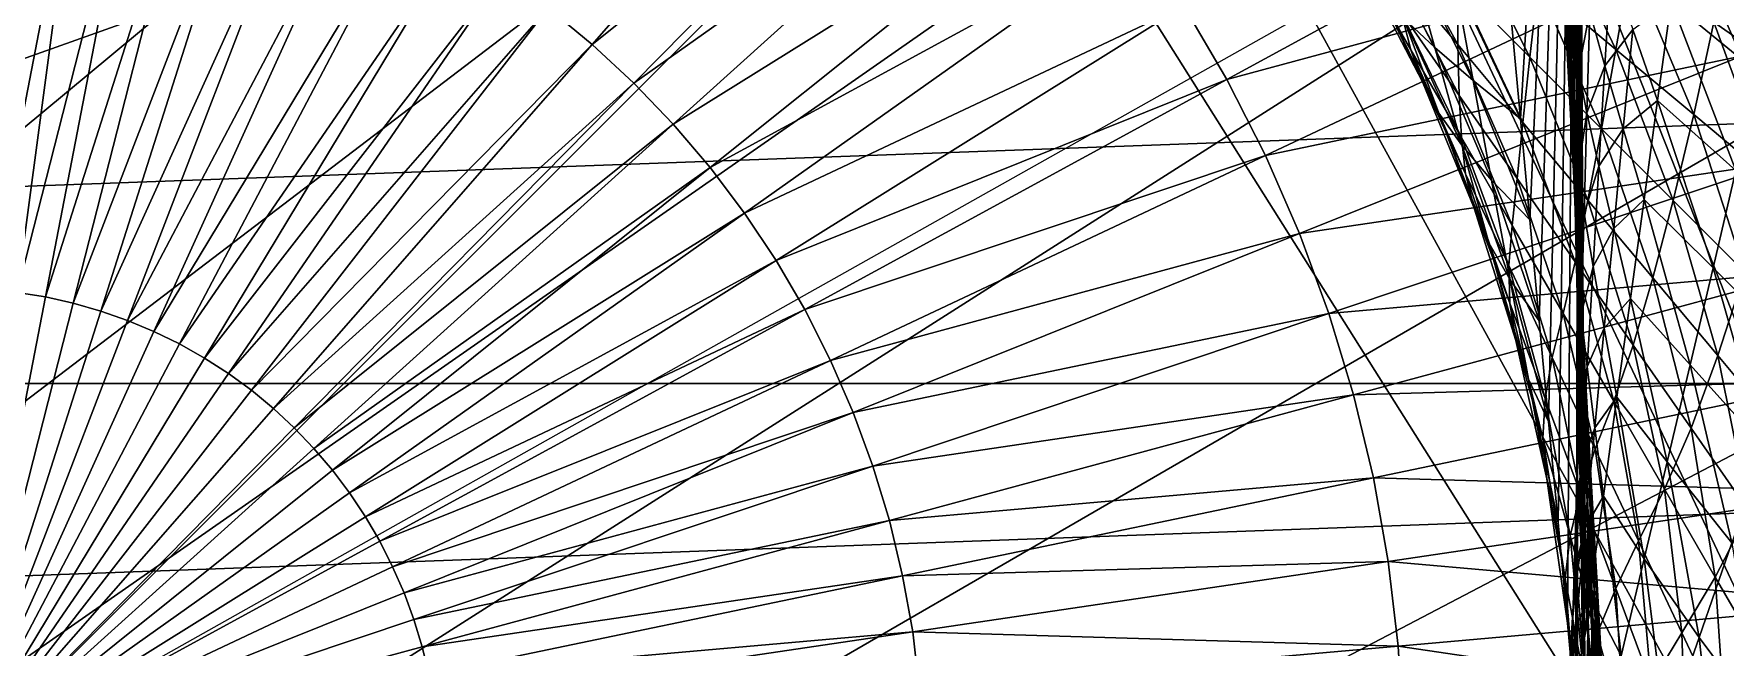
# Model space of a CAD drawing. Header units: metres. Extents: x -4.09 to 4.09, y -3.78 to 3.78.
# Drawn here: x -0.042 to 0.894, y 0.89 to 1.229 of the extents above; entities that cross this region are included whole.
import ezdxf

# ---------------------------------------------------------------- set-up
doc = ezdxf.new("R2010")
doc.units = ezdxf.units.M

msp = doc.modelspace()

# ---------------------------------------------------------------- linework, layer by layer
at = {"layer": 'statue_1', "color": 253}
for points in [[(-3.232, 0.082765, 16.714041), (3.348243, -0.166798, 15.068974), (3.367858, 2.430878, 15.064072)], [(-3.232, 2.430878, 16.714041), (-3.232, 0.082765, 16.714041), (3.367858, 2.430878, 15.064072)], [(-2.176662, 2.430878, 9.351602), (2.236946, 2.430878, 9.351602), (2.216392, -1.034236, 9.351602)], [(-2.157675, -1.034236, 9.351602), (-2.176662, 2.430878, 9.351602), (2.216392, -1.034236, 9.351602)], [(-1.437844, 0.146119, 15.295901), (-0.086352, 2.290978, 15.674101), (1.265203, 0.146119, 15.295901)], [(-0.086352, 2.290978, 15.674101), (0.091428, 2.283835, 15.672838), (1.265203, 0.146119, 15.295901)], [(0.091428, 2.283835, 15.672838), (0.267955, 2.262435, 15.669063), (1.265203, 0.146119, 15.295901)], [(0.267955, 2.262435, 15.669063), (0.442163, 2.226872, 15.662797), (1.265203, 0.146119, 15.295901)], [(0.442163, 2.226872, 15.662797), (0.612799, 2.177461, 15.654083), (1.265203, 0.146119, 15.295901)], [(0.612799, 2.177461, 15.654083), (0.778798, 2.114514, 15.642981), (1.265203, 0.146119, 15.295901)], [(0.778798, 2.114514, 15.642981), (0.939032, 2.038408, 15.629562), (1.265203, 0.146119, 15.295901)], [(0.810695, 1.295517, 20.20647), (0.969989, 1.211201, 20.223824), (0.939032, 2.038408, 15.629562)], [(1.967048, -0.334928, 9.392891), (1.967048, 1.975148, 9.392891), (-2.139753, 1.975148, 9.392891)], [(-2.139753, -0.334928, 9.392891), (1.967048, -0.334928, 9.392891), (-2.139753, 1.975148, 9.392891)], [(-2.139753, -0.334928, 9.007879), (-2.139753, 1.975148, 9.007879), (1.967048, 1.975148, 9.007879)], [(-2.139753, -0.334928, 9.007879), (1.967048, -0.334928, 9.007879), (1.967048, 1.975148, 9.007879)], [(1.967048, 1.975148, 9.007879), (1.967048, -0.334928, 9.007879), (-2.139753, 1.975148, 9.007879)], [(1.967048, -0.334928, 9.007879), (-2.139753, -0.334928, 9.007879), (-2.139753, 1.975148, 9.007879)], [(0.812011, 1.718473, 7.467829), (1.967048, 1.975148, 9.007879), (1.967048, -0.334928, 9.007879)], [(-0.984715, -0.078253, 7.467829), (-0.984715, 1.718473, 7.467829), (0.812011, -0.078253, 7.467829)], [(0.812011, 1.718473, 7.467829), (-0.984715, 1.718473, 7.467829), (0.812011, -0.078253, 7.467829)], [(-0.984715, 1.718473, 1.307628), (-0.984715, -0.078253, 1.307628), (0.812011, 1.718473, 1.307628)], [(-0.984715, -0.078253, 1.307628), (0.812011, -0.078253, 1.307628), (0.812011, 1.718473, 1.307628)], [(0.812011, 1.718473, 7.467829), (0.812011, -0.078253, 7.467829), (-0.984715, -0.078253, 7.467829)], [(-0.984715, 1.718473, 7.467829), (0.812011, 1.718473, 7.467829), (-0.984715, -0.078253, 7.467829)], [(0.780428, 1.182344, 1.564302), (0.775226, 1.238147, 1.564302), (0.812011, 1.718473, 1.307628)], [(0.785629, 1.126541, 1.564302), (0.780428, 1.182344, 1.564302), (0.812011, 1.718473, 1.307628)], [(0.79083, 1.070738, 1.564302), (0.785629, 1.126541, 1.564302), (0.812011, 1.718473, 1.307628)], [(0.796031, 1.014935, 1.564302), (0.79083, 1.070738, 1.564302), (0.812011, 1.718473, 1.307628)], [(0.801232, 0.959132, 1.564302), (0.796031, 1.014935, 1.564302), (0.812011, 1.718473, 1.307628)], [(0.806433, 0.903329, 1.564302), (0.801232, 0.959132, 1.564302), (0.812011, 1.718473, 1.307628)], [(0.812011, 1.718473, 1.307628), (0.811635, 0.847557, 1.564302), (0.806433, 0.903329, 1.564302)], [(0.812011, 1.718473, 7.467829), (0.809316, 1.230909, 7.334194), (0.810319, 1.174511, 7.334194)], [(0.812011, 1.718473, 7.467829), (0.810319, 1.174511, 7.334194), (0.811321, 1.118081, 7.334194)], [(0.812011, 1.718473, 7.467829), (0.811321, 1.118081, 7.334194), (0.812324, 1.061683, 7.334194)], [(0.811635, 0.847557, 1.564302), (0.812011, 1.718473, 1.307628), (0.812011, -0.078253, 1.307628)], [(0.815269, 0.892425, 7.334194), (0.816272, 0.836027, 7.334194), (0.812011, 1.718473, 7.467829)], [(0.812011, 1.718473, 7.467829), (0.814329, 0.948855, 7.334194), (0.815269, 0.892425, 7.334194)], [(0.812011, 1.718473, 7.467829), (0.813327, 1.005253, 7.334194), (0.814329, 0.948855, 7.334194)], [(0.812011, 1.718473, 7.467829), (0.812324, 1.061683, 7.334194), (0.813327, 1.005253, 7.334194)], [(0.816272, 0.836027, 7.334194), (0.812011, -0.078253, 7.467829), (0.812011, 1.718473, 7.467829)], [(0.812011, -0.078253, 7.467829), (0.812011, 1.718473, 7.467829), (1.967048, -0.334928, 9.007879)], [(-0.053453, 1.509987, 20.101959), (-2.247724, -0.650978, 19.720924), (0.124578, 1.495825, 20.124771)], [(0.301167, 1.467062, 20.14677), (0.124578, 1.495825, 20.124771), (-2.247724, -0.650978, 19.720924)], [(0.475125, 1.423885, 20.167812), (0.301167, 1.467062, 20.14677), (-2.247724, -0.650978, 19.720924)], [(0.645385, 1.366579, 20.187757), (0.475125, 1.423885, 20.167812), (-2.247724, -0.650978, 19.720924)], [(0.442288, 1.423635, 1.543334), (0.242763, 1.24363, 1.582284), (0.267077, 1.223609, 1.582284)], [(0.442288, 1.423635, 1.543334), (0.267077, 1.223609, 1.582284), (0.476754, 1.391582, 1.543334)], [(0.290138, 1.202177, 1.582284), (0.476754, 1.391582, 1.543334), (0.267077, 1.223609, 1.582284)], [(0.50934, 1.357523, 1.543334), (0.476754, 1.391582, 1.543334), (0.290138, 1.202177, 1.582284)], [(0.810695, 1.295517, 20.20647), (0.645385, 1.366579, 20.187757), (-2.247724, -0.650978, 19.720924)], [(0.311883, 1.179399, 1.582284), (0.50934, 1.357523, 1.543334), (0.290138, 1.202177, 1.582284)], [(0.311883, 1.179399, 1.582284), (0.539857, 1.321648, 1.543334), (0.50934, 1.357523, 1.543334)], [(-0.066613, 1.088033, 1.605708), (-0.015666, 1.351821, 1.582284), (-0.046999, 1.355048, 1.582284)], [(-0.066613, 1.088033, 1.605708), (-0.050946, 1.086404, 1.605708), (-0.015666, 1.351821, 1.582284)], [(0.015416, 1.346745, 1.582284), (-0.015666, 1.351821, 1.582284), (-0.050946, 1.086404, 1.605708)], [(-0.035406, 1.083866, 1.605708), (0.015416, 1.346745, 1.582284), (-0.050946, 1.086404, 1.605708)], [(-0.035406, 1.083866, 1.605708), (0.046121, 1.339883, 1.582284), (0.015416, 1.346745, 1.582284)], [(-0.035406, 1.083866, 1.605708), (-0.01999, 1.08042, 1.605708), (0.046121, 1.339883, 1.582284)], [(0.076388, 1.331204, 1.582284), (0.046121, 1.339883, 1.582284), (-0.01999, 1.08042, 1.605708)], [(-0.004825, 1.076096, 1.605708), (0.076388, 1.331204, 1.582284), (-0.01999, 1.08042, 1.605708)], [(-0.004825, 1.076096, 1.605708), (0.106154, 1.320771, 1.582284), (0.076388, 1.331204, 1.582284)], [(0.849171, 1.330139, 1.488987), (0.594313, 1.244821, 1.543334), (0.618063, 1.204151, 1.543334)], [(0.849171, 1.330139, 1.488987), (0.618063, 1.204151, 1.543334), (0.877495, 1.274336, 1.488987)], [(-0.004825, 1.076096, 1.605708), (0.010089, 1.070863, 1.605708), (0.106154, 1.320771, 1.582284)], [(0.010089, 1.070863, 1.605708), (0.135168, 1.308614, 1.582284), (0.106154, 1.320771, 1.582284)], [(0.311883, 1.179399, 1.582284), (0.332311, 1.155429, 1.582284), (0.539857, 1.321648, 1.543334)], [(0.568245, 1.284049, 1.543334), (0.539857, 1.321648, 1.543334), (0.332311, 1.155429, 1.582284)], [(0.902499, 1.216998, 1.488987), (1.143382, 1.313689, 1.419429), (0.877495, 1.274336, 1.488987)], [(0.024627, 1.064785, 1.605708), (0.135168, 1.308614, 1.582284), (0.010089, 1.070863, 1.605708)], [(0.024627, 1.064785, 1.605708), (0.163493, 1.294765, 1.582284), (0.135168, 1.308614, 1.582284)], [(0.871229, 1.301846, 5.407246), (0.912337, 1.207441, 5.151692), (0.863772, 1.247171, 5.407246)], [(0.925058, 1.261145, 5.151692), (0.912337, 1.207441, 5.151692), (0.871229, 1.301846, 5.407246)], [(0.969989, 1.211201, 20.223824), (0.810695, 1.295517, 20.20647), (-2.247724, -0.650978, 19.720924)], [(0.024627, 1.064785, 1.605708), (0.03879, 1.05786, 1.605708), (0.163493, 1.294765, 1.582284)], [(0.190877, 1.279287, 1.582284), (0.163493, 1.294765, 1.582284), (0.03879, 1.05786, 1.605708)], [(0.745837, 1.223483, 3.361028), (0.745962, 1.256101, 3.617703), (0.706358, 1.295736, 3.617703)], [(0.706358, 1.295736, 3.617703), (0.709867, 1.266503, 3.361028), (0.745837, 1.223483, 3.361028)], [(0.747215, 1.292634, 3.874378), (0.745962, 1.256101, 3.617703), (0.785629, 1.216465, 3.617703)], [(0.747215, 1.292634, 3.874378), (0.785629, 1.216465, 3.617703), (0.790203, 1.256665, 3.874378)], [(0.795342, 1.300091, 4.131053), (0.790203, 1.256665, 3.874378), (0.833254, 1.220695, 3.874378)], [(0.795342, 1.300091, 4.131053), (0.833254, 1.220695, 3.874378), (0.8414, 1.268007, 4.131053)], [(0.568245, 1.284049, 1.543334), (0.332311, 1.155429, 1.582284), (0.351299, 1.13027, 1.582284)], [(0.594313, 1.244821, 1.543334), (0.568245, 1.284049, 1.543334), (0.351299, 1.13027, 1.582284)], [(0.68242, 1.287433, 3.104353), (0.719768, 1.220664, 2.847677), (0.714504, 1.241406, 3.104353)], [(0.691694, 1.269291, 2.847677), (0.719768, 1.220664, 2.847677), (0.68242, 1.287433, 3.104353)], [(0.696269, 1.290691, 2.334328), (0.73299, 1.221792, 2.077653), (0.71582, 1.238116, 2.334328)], [(0.718013, 1.275809, 2.077653), (0.73299, 1.221792, 2.077653), (0.696269, 1.290691, 2.334328)], [(0.80894, 1.284331, 6.031758), (0.809755, 1.227964, 6.031758), (0.807499, 1.243035, 6.159227)], [(0.80894, 1.284331, 6.031758), (0.812825, 1.265625, 5.904914), (0.809755, 1.227964, 6.031758)], [(0.887459, 1.235922, 4.131053), (0.933455, 1.203838, 4.131053), (0.897736, 1.289313, 4.387728)], [(0.190877, 1.279287, 1.582284), (0.03879, 1.05786, 1.605708), (0.052513, 1.05009, 1.605708)], [(0.217384, 1.262242, 1.582284), (0.190877, 1.279287, 1.582284), (0.052513, 1.05009, 1.605708)], [(0.639369, 1.162135, 1.543334), (0.877495, 1.274336, 1.488987), (0.618063, 1.204151, 1.543334)], [(0.902499, 1.216998, 1.488987), (0.877495, 1.274336, 1.488987), (0.639369, 1.162135, 1.543334)], [(0.718013, 1.275809, 2.077653), (0.754296, 1.203556, 1.820977), (0.73299, 1.221792, 2.077653)], [(0.718013, 1.275809, 2.077653), (0.744082, 1.25867, 1.820977), (0.754296, 1.203556, 1.820977)], [(0.726223, 1.202804, 2.591002), (0.719768, 1.220664, 2.847677), (0.691694, 1.269291, 2.847677)], [(0.691694, 1.269291, 2.847677), (0.702285, 1.253594, 2.591002), (0.726223, 1.202804, 2.591002)], [(0.709867, 1.266503, 3.361028), (0.746589, 1.195347, 3.104353), (0.745837, 1.223483, 3.361028)], [(0.714504, 1.241406, 3.104353), (0.746589, 1.195347, 3.104353), (0.709867, 1.266503, 3.361028)], [(0.806684, 1.212173, 6.805823), (0.8033, 1.270513, 6.675271), (0.806559, 1.213488, 6.675271)], [(0.803551, 1.269166, 6.805823), (0.8033, 1.270513, 6.675271), (0.806684, 1.212173, 6.805823)], [(0.8033, 1.270513, 6.675271), (0.803614, 1.268571, 6.545335), (0.806559, 1.213488, 6.675271)], [(0.807123, 1.207598, 6.936991), (0.80424, 1.264529, 6.936991), (0.803551, 1.269166, 6.805823)], [(0.803551, 1.269166, 6.805823), (0.806684, 1.212173, 6.805823), (0.807123, 1.207598, 6.936991)], [(0.806747, 1.211577, 6.545335), (0.803614, 1.268571, 6.545335), (0.804428, 1.263338, 6.416017)], [(0.803614, 1.268571, 6.545335), (0.806747, 1.211577, 6.545335), (0.806559, 1.213488, 6.675271)], [(0.805431, 1.256602, 7.068775), (0.80424, 1.264529, 6.936991), (0.807875, 1.199796, 7.068775)], [(0.80424, 1.264529, 6.936991), (0.807123, 1.207598, 6.936991), (0.807875, 1.199796, 7.068775)], [(0.804428, 1.263338, 6.416017), (0.807248, 1.206439, 6.416017), (0.806747, 1.211577, 6.545335)], [(0.804428, 1.263338, 6.416017), (0.805681, 1.254816, 6.287314), (0.807248, 1.206439, 6.416017)], [(0.809755, 1.227964, 6.031758), (0.812825, 1.265625, 5.904914), (0.812575, 1.20954, 5.904914)], [(0.812825, 1.265625, 5.904914), (0.818778, 1.241531, 5.779057), (0.812575, 1.20954, 5.904914)], [(0.830371, 1.26713, 5.654257), (0.827113, 1.21164, 5.654257), (0.818778, 1.241531, 5.779057)], [(0.830371, 1.26713, 5.654257), (0.842591, 1.231881, 5.530369), (0.827113, 1.21164, 5.654257)], [(0.833254, 1.220695, 3.874378), (0.876242, 1.184725, 3.874378), (0.8414, 1.268007, 4.131053)], [(0.8414, 1.268007, 4.131053), (0.876242, 1.184725, 3.874378), (0.887459, 1.235922, 4.131053)], [(0.065798, 1.041536, 1.605708), (0.217384, 1.262242, 1.582284), (0.052513, 1.05009, 1.605708)], [(0.065798, 1.041536, 1.605708), (0.242763, 1.24363, 1.582284), (0.217384, 1.262242, 1.582284)], [(0.702285, 1.253594, 2.591002), (0.735372, 1.18554, 2.334328), (0.726223, 1.202804, 2.591002)], [(0.71582, 1.238116, 2.334328), (0.735372, 1.18554, 2.334328), (0.702285, 1.253594, 2.591002)], [(0.744082, 1.25867, 1.820977), (0.780428, 1.182344, 1.564302), (0.754296, 1.203556, 1.820977)], [(0.775226, 1.238147, 1.564302), (0.780428, 1.182344, 1.564302), (0.744082, 1.25867, 1.820977)], [(0.745837, 1.223483, 3.361028), (0.781806, 1.180464, 3.361028), (0.745962, 1.256101, 3.617703)], [(0.745962, 1.256101, 3.617703), (0.781806, 1.180464, 3.361028), (0.785629, 1.216465, 3.617703)], [(0.785629, 1.216465, 3.617703), (0.825233, 1.176829, 3.617703), (0.790203, 1.256665, 3.874378)], [(0.790203, 1.256665, 3.874378), (0.825233, 1.176829, 3.617703), (0.833254, 1.220695, 3.874378)], [(0.80894, 1.188767, 7.201178), (0.805431, 1.256602, 7.068775), (0.807875, 1.199796, 7.068775)], [(0.807123, 1.245416, 7.201178), (0.805431, 1.256602, 7.068775), (0.80894, 1.188767, 7.201178)], [(0.807248, 1.206439, 6.416017), (0.805681, 1.254816, 6.287314), (0.808063, 1.198042, 6.287314)], [(0.805681, 1.254816, 6.287314), (0.807499, 1.243035, 6.159227), (0.808063, 1.198042, 6.287314)], [(-3.012047, 1.25068, 0.043246), (2.839343, 1.25068, 0.043246), (-3.035671, 1.03599, 0.043246)], [(2.862967, 1.03599, 0.043246), (-3.035671, 1.03599, 0.043246), (2.839343, 1.25068, 0.043246)], [(0.594313, 1.244821, 1.543334), (0.351299, 1.13027, 1.582284), (0.36872, 1.104044, 1.582284)], [(0.594313, 1.244821, 1.543334), (0.36872, 1.104044, 1.582284), (0.618063, 1.204151, 1.543334)], [(0.810319, 1.174511, 7.334194), (0.809316, 1.230909, 7.334194), (0.807123, 1.245416, 7.201178)], [(0.807123, 1.245416, 7.201178), (0.80894, 1.188767, 7.201178), (0.810319, 1.174511, 7.334194)], [(0.863772, 1.247171, 5.407246), (0.856252, 1.192464, 5.407246), (0.842591, 1.231881, 5.530369)], [(0.863772, 1.247171, 5.407246), (0.899616, 1.153769, 5.151692), (0.856252, 1.192464, 5.407246)], [(0.863772, 1.247171, 5.407246), (0.912337, 1.207441, 5.151692), (0.899616, 1.153769, 5.151692)], [(0.065798, 1.041536, 1.605708), (0.078519, 1.03223, 1.605708), (0.242763, 1.24363, 1.582284)], [(0.078519, 1.03223, 1.605708), (0.267077, 1.223609, 1.582284), (0.242763, 1.24363, 1.582284)], [(0.714504, 1.241406, 3.104353), (0.747842, 1.172036, 2.847677), (0.746589, 1.195347, 3.104353)], [(0.714504, 1.241406, 3.104353), (0.719768, 1.220664, 2.847677), (0.747842, 1.172036, 2.847677)], [(0.71582, 1.238116, 2.334328), (0.747967, 1.167774, 2.077653), (0.735372, 1.18554, 2.334328)], [(0.71582, 1.238116, 2.334328), (0.73299, 1.221792, 2.077653), (0.747967, 1.167774, 2.077653)], [(0.808063, 1.198042, 6.287314), (0.807499, 1.243035, 6.159227), (0.809191, 1.186449, 6.159227)], [(0.807499, 1.243035, 6.159227), (0.809755, 1.227964, 6.031758), (0.809191, 1.186449, 6.159227)], [(0.818778, 1.241531, 5.779057), (0.817212, 1.185759, 5.779057), (0.812575, 1.20954, 5.904914)], [(0.818778, 1.241531, 5.779057), (0.827113, 1.21164, 5.654257), (0.817212, 1.185759, 5.779057)], [(0.887459, 1.235922, 4.131053), (0.876242, 1.184725, 3.874378), (0.919293, 1.148787, 3.874378)], [(0.887459, 1.235922, 4.131053), (0.919293, 1.148787, 3.874378), (0.933455, 1.203838, 4.131053)], [(0.809191, 1.186449, 6.159227), (0.809755, 1.227964, 6.031758), (0.810632, 1.171597, 6.031758)], [(0.810632, 1.171597, 6.031758), (0.809755, 1.227964, 6.031758), (0.812575, 1.20954, 5.904914)], [(0.827113, 1.21164, 5.654257), (0.842591, 1.231881, 5.530369), (0.837327, 1.176798, 5.530369)], [(0.842591, 1.231881, 5.530369), (0.856252, 1.192464, 5.407246), (0.837327, 1.176798, 5.530369)], [(0.090676, 1.022204, 1.605708), (0.267077, 1.223609, 1.582284), (0.078519, 1.03223, 1.605708)], [(0.090676, 1.022204, 1.605708), (0.290138, 1.202177, 1.582284), (0.267077, 1.223609, 1.582284)], [(0.902499, 1.216998, 1.488987), (0.639369, 1.162135, 1.543334), (0.658231, 1.118959, 1.543334)], [(0.924055, 1.158281, 1.488987), (0.902499, 1.216998, 1.488987), (0.658231, 1.118959, 1.543334)], [(0.719768, 1.220664, 2.847677), (0.750098, 1.152014, 2.591002), (0.747842, 1.172036, 2.847677)], [(0.726223, 1.202804, 2.591002), (0.750098, 1.152014, 2.591002), (0.719768, 1.220664, 2.847677)], [(0.73299, 1.221792, 2.077653), (0.764511, 1.148474, 1.820977), (0.747967, 1.167774, 2.077653)], [(0.754296, 1.203556, 1.820977), (0.764511, 1.148474, 1.820977), (0.73299, 1.221792, 2.077653)], [(0.778673, 1.14932, 3.104353), (0.781806, 1.180464, 3.361028), (0.745837, 1.223483, 3.361028)], [(0.745837, 1.223483, 3.361028), (0.746589, 1.195347, 3.104353), (0.778673, 1.14932, 3.104353)], [(0.785629, 1.216465, 3.617703), (0.781806, 1.180464, 3.361028), (0.817776, 1.137445, 3.361028)], [(0.785629, 1.216465, 3.617703), (0.817776, 1.137445, 3.361028), (0.825233, 1.176829, 3.617703)], [(0.833254, 1.220695, 3.874378), (0.825233, 1.176829, 3.617703), (0.8649, 1.137194, 3.617703)], [(0.833254, 1.220695, 3.874378), (0.8649, 1.137194, 3.617703), (0.876242, 1.184725, 3.874378)], [(1.122264, 1.114196, 20.239704), (0.969989, 1.211201, 20.223824), (-2.247724, -0.650978, 19.720924)], [(0.809817, 1.155179, 6.805823), (0.806684, 1.212173, 6.805823), (0.806559, 1.213488, 6.675271)], [(0.806559, 1.213488, 6.675271), (0.809755, 1.156495, 6.675271), (0.809817, 1.155179, 6.805823)], [(0.806559, 1.213488, 6.675271), (0.806747, 1.211577, 6.545335), (0.809755, 1.156495, 6.675271)], [(0.810005, 1.150698, 6.936991), (0.806684, 1.212173, 6.805823), (0.809817, 1.155179, 6.805823)], [(0.807123, 1.207598, 6.936991), (0.806684, 1.212173, 6.805823), (0.810005, 1.150698, 6.936991)], [(0.809755, 1.156495, 6.675271), (0.806747, 1.211577, 6.545335), (0.809817, 1.154615, 6.545335)], [(0.806747, 1.211577, 6.545335), (0.807248, 1.206439, 6.416017), (0.809817, 1.154615, 6.545335)], [(0.810319, 1.143022, 7.068775), (0.807123, 1.207598, 6.936991), (0.810005, 1.150698, 6.936991)], [(0.807875, 1.199796, 7.068775), (0.807123, 1.207598, 6.936991), (0.810319, 1.143022, 7.068775)], [(0.812575, 1.20954, 5.904914), (0.812387, 1.153455, 5.904914), (0.810632, 1.171597, 6.031758)], [(0.812575, 1.20954, 5.904914), (0.817212, 1.185759, 5.779057), (0.812387, 1.153455, 5.904914)], [(0.817212, 1.185759, 5.779057), (0.827113, 1.21164, 5.654257), (0.823854, 1.156181, 5.654257)], [(0.823854, 1.156181, 5.654257), (0.827113, 1.21164, 5.654257), (0.837327, 1.176798, 5.530369)], [(0.090676, 1.022204, 1.605708), (0.102206, 1.011457, 1.605708), (0.290138, 1.202177, 1.582284)], [(0.311883, 1.179399, 1.582284), (0.290138, 1.202177, 1.582284), (0.102206, 1.011457, 1.605708)], [(0.384574, 1.076848, 1.582284), (0.618063, 1.204151, 1.543334), (0.36872, 1.104044, 1.582284)], [(0.639369, 1.162135, 1.543334), (0.618063, 1.204151, 1.543334), (0.384574, 1.076848, 1.582284)], [(0.754923, 1.132933, 2.334328), (0.750098, 1.152014, 2.591002), (0.726223, 1.202804, 2.591002)], [(0.726223, 1.202804, 2.591002), (0.735372, 1.18554, 2.334328), (0.754923, 1.132933, 2.334328)], [(0.754296, 1.203556, 1.820977), (0.785629, 1.126541, 1.564302), (0.764511, 1.148474, 1.820977)], [(0.754296, 1.203556, 1.820977), (0.780428, 1.182344, 1.564302), (0.785629, 1.126541, 1.564302)], [(0.810005, 1.149539, 6.416017), (0.807248, 1.206439, 6.416017), (0.808063, 1.198042, 6.287314)], [(0.809817, 1.154615, 6.545335), (0.807248, 1.206439, 6.416017), (0.810005, 1.149539, 6.416017)], [(0.810757, 1.132149, 7.201178), (0.80894, 1.188767, 7.201178), (0.807875, 1.199796, 7.068775)], [(0.807875, 1.199796, 7.068775), (0.810319, 1.143022, 7.068775), (0.810757, 1.132149, 7.201178)], [(0.808063, 1.198042, 6.287314), (0.810381, 1.141299, 6.287314), (0.810005, 1.149539, 6.416017)], [(0.808063, 1.198042, 6.287314), (0.809191, 1.186449, 6.159227), (0.810381, 1.141299, 6.287314)], [(0.746589, 1.195347, 3.104353), (0.775916, 1.123439, 2.847677), (0.778673, 1.14932, 3.104353)], [(0.747842, 1.172036, 2.847677), (0.775916, 1.123439, 2.847677), (0.746589, 1.195347, 3.104353)], [(0.811321, 1.118081, 7.334194), (0.80894, 1.188767, 7.201178), (0.810757, 1.132149, 7.201178)], [(0.810319, 1.174511, 7.334194), (0.80894, 1.188767, 7.201178), (0.811321, 1.118081, 7.334194)], [(0.837327, 1.176798, 5.530369), (0.856252, 1.192464, 5.407246), (0.848795, 1.137758, 5.407246)], [(0.856252, 1.192464, 5.407246), (0.886958, 1.100065, 5.151692), (0.848795, 1.137758, 5.407246)], [(0.899616, 1.153769, 5.151692), (0.886958, 1.100065, 5.151692), (0.856252, 1.192464, 5.407246)], [(0.11311, 1.000083, 1.605708), (0.311883, 1.179399, 1.582284), (0.102206, 1.011457, 1.605708)], [(0.11311, 1.000083, 1.605708), (0.332311, 1.155429, 1.582284), (0.311883, 1.179399, 1.582284)], [(0.735372, 1.18554, 2.334328), (0.762944, 1.113757, 2.077653), (0.754923, 1.132933, 2.334328)], [(0.747967, 1.167774, 2.077653), (0.762944, 1.113757, 2.077653), (0.735372, 1.18554, 2.334328)], [(0.778673, 1.14932, 3.104353), (0.810757, 1.103292, 3.104353), (0.781806, 1.180464, 3.361028)], [(0.781806, 1.180464, 3.361028), (0.810757, 1.103292, 3.104353), (0.817776, 1.137445, 3.361028)], [(0.81082, 1.129831, 6.159227), (0.809191, 1.186449, 6.159227), (0.810632, 1.171597, 6.031758)], [(0.809191, 1.186449, 6.159227), (0.81082, 1.129831, 6.159227), (0.810381, 1.141299, 6.287314)], [(0.812387, 1.153455, 5.904914), (0.817212, 1.185759, 5.779057), (0.815645, 1.129956, 5.779057)], [(0.815645, 1.129956, 5.779057), (0.817212, 1.185759, 5.779057), (0.823854, 1.156181, 5.654257)], [(0.8649, 1.137194, 3.617703), (0.904504, 1.097558, 3.617703), (0.876242, 1.184725, 3.874378)], [(0.876242, 1.184725, 3.874378), (0.904504, 1.097558, 3.617703), (0.919293, 1.148787, 3.874378)], [(0.747842, 1.172036, 2.847677), (0.774036, 1.101224, 2.591002), (0.775916, 1.123439, 2.847677)], [(0.747842, 1.172036, 2.847677), (0.750098, 1.152014, 2.591002), (0.774036, 1.101224, 2.591002)], [(0.810632, 1.171597, 6.031758), (0.811447, 1.11523, 6.031758), (0.81082, 1.129831, 6.159227)], [(0.810632, 1.171597, 6.031758), (0.812387, 1.153455, 5.904914), (0.811447, 1.11523, 6.031758)], [(0.817776, 1.137445, 3.361028), (0.853683, 1.094425, 3.361028), (0.825233, 1.176829, 3.617703)], [(0.837327, 1.176798, 5.530369), (0.832063, 1.121684, 5.530369), (0.823854, 1.156181, 5.654257)], [(0.825233, 1.176829, 3.617703), (0.853683, 1.094425, 3.361028), (0.8649, 1.137194, 3.617703)], [(0.837327, 1.176798, 5.530369), (0.848795, 1.137758, 5.407246), (0.832063, 1.121684, 5.530369)], [(0.398862, 1.048774, 1.582284), (0.639369, 1.162135, 1.543334), (0.384574, 1.076848, 1.582284)], [(0.398862, 1.048774, 1.582284), (0.658231, 1.118959, 1.543334), (0.639369, 1.162135, 1.543334)], [(0.747967, 1.167774, 2.077653), (0.774662, 1.093391, 1.820977), (0.762944, 1.113757, 2.077653)], [(0.747967, 1.167774, 2.077653), (0.764511, 1.148474, 1.820977), (0.774662, 1.093391, 1.820977)], [(0.11311, 1.000083, 1.605708), (0.123324, 0.988052, 1.605708), (0.332311, 1.155429, 1.582284)], [(0.123324, 0.988052, 1.605708), (0.351299, 1.13027, 1.582284), (0.332311, 1.155429, 1.582284)], [(0.674461, 1.074749, 1.543334), (0.924055, 1.158281, 1.488987), (0.658231, 1.118959, 1.543334)], [(0.942165, 1.098405, 1.488987), (0.924055, 1.158281, 1.488987), (0.674461, 1.074749, 1.543334)], [(0.750098, 1.152014, 2.591002), (0.774474, 1.080357, 2.334328), (0.774036, 1.101224, 2.591002)], [(0.754923, 1.132933, 2.334328), (0.774474, 1.080357, 2.334328), (0.750098, 1.152014, 2.591002)], [(0.812951, 1.098185, 6.805823), (0.809755, 1.156495, 6.675271), (0.812951, 1.09947, 6.675271)], [(0.809817, 1.155179, 6.805823), (0.809755, 1.156495, 6.675271), (0.812951, 1.098185, 6.805823)], [(0.809755, 1.156495, 6.675271), (0.809817, 1.154615, 6.545335), (0.812951, 1.09947, 6.675271)], [(0.812825, 1.093767, 6.936991), (0.810005, 1.150698, 6.936991), (0.809817, 1.155179, 6.805823)], [(0.809817, 1.155179, 6.805823), (0.812951, 1.098185, 6.805823), (0.812825, 1.093767, 6.936991)], [(0.812888, 1.097621, 6.545335), (0.809817, 1.154615, 6.545335), (0.810005, 1.149539, 6.416017)], [(0.809817, 1.154615, 6.545335), (0.812888, 1.097621, 6.545335), (0.812951, 1.09947, 6.675271)], [(0.810319, 1.143022, 7.068775), (0.810005, 1.150698, 6.936991), (0.8127, 1.086216, 7.068775)], [(0.810005, 1.150698, 6.936991), (0.812825, 1.093767, 6.936991), (0.8127, 1.086216, 7.068775)], [(0.811447, 1.11523, 6.031758), (0.812387, 1.153455, 5.904914), (0.812199, 1.097339, 5.904914)], [(0.812387, 1.153455, 5.904914), (0.815645, 1.129956, 5.779057), (0.812199, 1.097339, 5.904914)], [(0.823854, 1.156181, 5.654257), (0.820596, 1.100723, 5.654257), (0.815645, 1.129956, 5.779057)], [(0.823854, 1.156181, 5.654257), (0.832063, 1.121684, 5.530369), (0.820596, 1.100723, 5.654257)], [(0.899616, 1.153769, 5.151692), (0.933831, 1.052722, 4.897487), (0.886958, 1.100065, 5.151692)], [(0.764511, 1.148474, 1.820977), (0.79083, 1.070738, 1.564302), (0.774662, 1.093391, 1.820977)], [(0.785629, 1.126541, 1.564302), (0.79083, 1.070738, 1.564302), (0.764511, 1.148474, 1.820977)], [(0.778673, 1.14932, 3.104353), (0.775916, 1.123439, 2.847677), (0.80399, 1.074811, 2.847677)], [(0.80399, 1.074811, 2.847677), (0.810757, 1.103292, 3.104353), (0.778673, 1.14932, 3.104353)], [(0.810005, 1.149539, 6.416017), (0.812825, 1.092639, 6.416017), (0.812888, 1.097621, 6.545335)], [(0.810005, 1.149539, 6.416017), (0.810381, 1.141299, 6.287314), (0.812825, 1.092639, 6.416017)], [(0.812575, 1.0755, 7.201178), (0.810319, 1.143022, 7.068775), (0.8127, 1.086216, 7.068775)], [(0.810757, 1.132149, 7.201178), (0.810319, 1.143022, 7.068775), (0.812575, 1.0755, 7.201178)], [(0.812825, 1.092639, 6.416017), (0.810381, 1.141299, 6.287314), (0.8127, 1.084524, 6.287314)], [(0.810381, 1.141299, 6.287314), (0.81082, 1.129831, 6.159227), (0.8127, 1.084524, 6.287314)], [(0.777921, 1.05974, 2.077653), (0.774474, 1.080357, 2.334328), (0.754923, 1.132933, 2.334328)], [(0.754923, 1.132933, 2.334328), (0.762944, 1.113757, 2.077653), (0.777921, 1.05974, 2.077653)], [(0.817776, 1.137445, 3.361028), (0.810757, 1.103292, 3.104353), (0.842842, 1.057234, 3.104353)], [(0.812324, 1.061683, 7.334194), (0.811321, 1.118081, 7.334194), (0.810757, 1.132149, 7.201178)], [(0.810757, 1.132149, 7.201178), (0.812575, 1.0755, 7.201178), (0.812324, 1.061683, 7.334194)], [(0.817776, 1.137445, 3.361028), (0.842842, 1.057234, 3.104353), (0.853683, 1.094425, 3.361028)], [(0.848795, 1.137758, 5.407246), (0.841275, 1.083083, 5.407246), (0.832063, 1.121684, 5.530369)], [(0.848795, 1.137758, 5.407246), (0.874237, 1.046393, 5.151692), (0.841275, 1.083083, 5.407246)], [(0.848795, 1.137758, 5.407246), (0.886958, 1.100065, 5.151692), (0.874237, 1.046393, 5.151692)], [(0.8649, 1.137194, 3.617703), (0.853683, 1.094425, 3.361028), (0.889652, 1.051406, 3.361028)], [(0.8649, 1.137194, 3.617703), (0.889652, 1.051406, 3.361028), (0.904504, 1.097558, 3.617703)], [(0.132849, 0.975456, 1.605708), (0.351299, 1.13027, 1.582284), (0.123324, 0.988052, 1.605708)], [(0.132849, 0.975456, 1.605708), (0.36872, 1.104044, 1.582284), (0.351299, 1.13027, 1.582284)], [(0.774036, 1.101224, 2.591002), (0.797974, 1.050435, 2.591002), (0.775916, 1.123439, 2.847677)], [(0.775916, 1.123439, 2.847677), (0.797974, 1.050435, 2.591002), (0.80399, 1.074811, 2.847677)], [(0.8127, 1.084524, 6.287314), (0.81082, 1.129831, 6.159227), (0.812512, 1.073245, 6.159227)], [(0.81082, 1.129831, 6.159227), (0.811447, 1.11523, 6.031758), (0.812512, 1.073245, 6.159227)], [(0.815645, 1.129956, 5.779057), (0.814079, 1.074185, 5.779057), (0.812199, 1.097339, 5.904914)], [(0.815645, 1.129956, 5.779057), (0.820596, 1.100723, 5.654257), (0.814079, 1.074185, 5.779057)], [(1.266393, 1.005159, 20.254005), (1.122264, 1.114196, 20.239704), (-2.247724, -0.650978, 19.720924)], [(0.411457, 1.019917, 1.582284), (0.658231, 1.118959, 1.543334), (0.398862, 1.048774, 1.582284)], [(0.411457, 1.019917, 1.582284), (0.674461, 1.074749, 1.543334), (0.658231, 1.118959, 1.543334)], [(0.762944, 1.113757, 2.077653), (0.784877, 1.038309, 1.820977), (0.777921, 1.05974, 2.077653)], [(0.774662, 1.093391, 1.820977), (0.784877, 1.038309, 1.820977), (0.762944, 1.113757, 2.077653)], [(0.812261, 1.058863, 6.031758), (0.811447, 1.11523, 6.031758), (0.812199, 1.097339, 5.904914)], [(0.812512, 1.073245, 6.159227), (0.811447, 1.11523, 6.031758), (0.812261, 1.058863, 6.031758)], [(0.820596, 1.100723, 5.654257), (0.832063, 1.121684, 5.530369), (0.8268, 1.066602, 5.530369)], [(0.832063, 1.121684, 5.530369), (0.841275, 1.083083, 5.407246), (0.8268, 1.066602, 5.530369)], [(0.132849, 0.975456, 1.605708), (0.14156, 0.962328, 1.605708), (0.36872, 1.104044, 1.582284)], [(0.384574, 1.076848, 1.582284), (0.36872, 1.104044, 1.582284), (0.14156, 0.962328, 1.605708)], [(0.688122, 1.029661, 1.543334), (0.942165, 1.098405, 1.488987), (0.674461, 1.074749, 1.543334)], [(0.956704, 1.037557, 1.488987), (0.942165, 1.098405, 1.488987), (0.688122, 1.029661, 1.543334)], [(0.774036, 1.101224, 2.591002), (0.794026, 1.027781, 2.334328), (0.797974, 1.050435, 2.591002)], [(0.774036, 1.101224, 2.591002), (0.774474, 1.080357, 2.334328), (0.794026, 1.027781, 2.334328)], [(0.80399, 1.074811, 2.847677), (0.832063, 1.026183, 2.847677), (0.810757, 1.103292, 3.104353)], [(0.810757, 1.103292, 3.104353), (0.832063, 1.026183, 2.847677), (0.842842, 1.057234, 3.104353)], [(0.812199, 1.097339, 5.904914), (0.812011, 1.041254, 5.904914), (0.812261, 1.058863, 6.031758)], [(0.812199, 1.097339, 5.904914), (0.814079, 1.074185, 5.779057), (0.812011, 1.041254, 5.904914)], [(0.812825, 1.093767, 6.936991), (0.812951, 1.098185, 6.805823), (0.815708, 1.036868, 6.936991)], [(0.812888, 1.097621, 6.545335), (0.812825, 1.092639, 6.416017), (0.816021, 1.040659, 6.545335)], [(0.812951, 1.09947, 6.675271), (0.812888, 1.097621, 6.545335), (0.816146, 1.042476, 6.675271)], [(0.816146, 1.042476, 6.675271), (0.812888, 1.097621, 6.545335), (0.816021, 1.040659, 6.545335)], [(0.816084, 1.041191, 6.805823), (0.812951, 1.098185, 6.805823), (0.812951, 1.09947, 6.675271)], [(0.812951, 1.09947, 6.675271), (0.816146, 1.042476, 6.675271), (0.816084, 1.041191, 6.805823)], [(0.815708, 1.036868, 6.936991), (0.812951, 1.098185, 6.805823), (0.816084, 1.041191, 6.805823)], [(0.814079, 1.074185, 5.779057), (0.820596, 1.100723, 5.654257), (0.817337, 1.045265, 5.654257)], [(0.817337, 1.045265, 5.654257), (0.820596, 1.100723, 5.654257), (0.8268, 1.066602, 5.530369)], [(0.886958, 1.100065, 5.151692), (0.915658, 1.000334, 4.897487), (0.874237, 1.046393, 5.151692)], [(0.933831, 1.052722, 4.897487), (0.915658, 1.000334, 4.897487), (0.886958, 1.100065, 5.151692)], [(0.889652, 1.051406, 3.361028), (0.925622, 1.008386, 3.361028), (0.904504, 1.097558, 3.617703)], [(-0.035406, 1.083866, 1.605708), (-0.050946, 1.086404, 1.605708), (-0.086352, 0.82011, 1.613524)], [(0.774662, 1.093391, 1.820977), (0.796031, 1.014935, 1.564302), (0.784877, 1.038309, 1.820977)], [(0.774662, 1.093391, 1.820977), (0.79083, 1.070738, 1.564302), (0.796031, 1.014935, 1.564302)], [(0.814329, 1.018883, 7.201178), (0.812575, 1.0755, 7.201178), (0.8127, 1.086216, 7.068775)], [(0.8127, 1.086216, 7.068775), (0.812825, 1.093767, 6.936991), (0.815144, 1.02941, 7.068775)], [(0.815645, 1.03574, 6.416017), (0.812825, 1.092639, 6.416017), (0.8127, 1.084524, 6.287314)], [(0.8127, 1.086216, 7.068775), (0.815144, 1.02941, 7.068775), (0.814329, 1.018883, 7.201178)], [(0.815144, 1.02941, 7.068775), (0.812825, 1.093767, 6.936991), (0.815708, 1.036868, 6.936991)], [(0.816021, 1.040659, 6.545335), (0.812825, 1.092639, 6.416017), (0.815645, 1.03574, 6.416017)], [(0.842842, 1.057234, 3.104353), (0.874926, 1.011206, 3.104353), (0.853683, 1.094425, 3.361028)], [(0.853683, 1.094425, 3.361028), (0.874926, 1.011206, 3.104353), (0.889652, 1.051406, 3.361028)], [(-0.035406, 1.083866, 1.605708), (-0.086352, 0.82011, 1.613524), (-0.01999, 1.08042, 1.605708)], [(-0.004825, 1.076096, 1.605708), (-0.01999, 1.08042, 1.605708), (-0.086352, 0.82011, 1.613524)], [(-0.004825, 1.076096, 1.605708), (-0.086352, 0.82011, 1.613524), (0.010089, 1.070863, 1.605708)], [(0.149518, 0.948698, 1.605708), (0.384574, 1.076848, 1.582284), (0.14156, 0.962328, 1.605708)], [(0.149518, 0.948698, 1.605708), (0.398862, 1.048774, 1.582284), (0.384574, 1.076848, 1.582284)], [(0.774474, 1.080357, 2.334328), (0.792898, 1.005755, 2.077653), (0.794026, 1.027781, 2.334328)], [(0.777921, 1.05974, 2.077653), (0.792898, 1.005755, 2.077653), (0.774474, 1.080357, 2.334328)], [(0.8127, 1.084524, 6.287314), (0.812512, 1.073245, 6.159227), (0.815019, 1.02775, 6.287314)], [(0.8127, 1.084524, 6.287314), (0.815019, 1.02775, 6.287314), (0.815645, 1.03574, 6.416017)], [(0.8268, 1.066602, 5.530369), (0.841275, 1.083083, 5.407246), (0.833755, 1.028377, 5.407246)], [(0.841275, 1.083083, 5.407246), (0.861516, 0.99272, 5.151692), (0.833755, 1.028377, 5.407246)], [(0.874237, 1.046393, 5.151692), (0.861516, 0.99272, 5.151692), (0.841275, 1.083083, 5.407246)], [(0.024627, 1.064785, 1.605708), (0.010089, 1.070863, 1.605708), (-0.086352, 0.82011, 1.613524)], [(0.411457, 1.019917, 1.582284), (0.422298, 0.990339, 1.582284), (0.674461, 1.074749, 1.543334)], [(0.688122, 1.029661, 1.543334), (0.674461, 1.074749, 1.543334), (0.422298, 0.990339, 1.582284)], [(0.80399, 1.074811, 2.847677), (0.797974, 1.050435, 2.591002), (0.821849, 0.999645, 2.591002)], [(0.821849, 0.999645, 2.591002), (0.832063, 1.026183, 2.847677), (0.80399, 1.074811, 2.847677)], [(0.812011, 1.041254, 5.904914), (0.814079, 1.074185, 5.779057), (0.812575, 1.018381, 5.779057)], [(0.814204, 1.016658, 6.159227), (0.812512, 1.073245, 6.159227), (0.812261, 1.058863, 6.031758)], [(0.812324, 1.061683, 7.334194), (0.812575, 1.0755, 7.201178), (0.813327, 1.005253, 7.334194)], [(0.812512, 1.073245, 6.159227), (0.814204, 1.016658, 6.159227), (0.815019, 1.02775, 6.287314)], [(0.813327, 1.005253, 7.334194), (0.812575, 1.0755, 7.201178), (0.814329, 1.018883, 7.201178)], [(0.812575, 1.018381, 5.779057), (0.814079, 1.074185, 5.779057), (0.817337, 1.045265, 5.654257)], [(0.8268, 1.066602, 5.530369), (0.821536, 1.011488, 5.530369), (0.817337, 1.045265, 5.654257)], [(0.8268, 1.066602, 5.530369), (0.833755, 1.028377, 5.407246), (0.821536, 1.011488, 5.530369)], [(0.024627, 1.064785, 1.605708), (-0.086352, 0.82011, 1.613524), (0.03879, 1.05786, 1.605708)], [(-0.086352, 0.82011, 1.613524), (0.052513, 1.05009, 1.605708), (0.03879, 1.05786, 1.605708)], [(0.795091, 0.983227, 1.820977), (0.792898, 1.005755, 2.077653), (0.777921, 1.05974, 2.077653)], [(0.777921, 1.05974, 2.077653), (0.784877, 1.038309, 1.820977), (0.795091, 0.983227, 1.820977)], [(0.812261, 1.058863, 6.031758), (0.812011, 1.041254, 5.904914), (0.813076, 1.002465, 6.031758)], [(0.812261, 1.058863, 6.031758), (0.813076, 1.002465, 6.031758), (0.814204, 1.016658, 6.159227)], [(0.842842, 1.057234, 3.104353), (0.832063, 1.026183, 2.847677), (0.860137, 0.977555, 2.847677)], [(0.842842, 1.057234, 3.104353), (0.860137, 0.977555, 2.847677), (0.874926, 1.011206, 3.104353)], [(0.065798, 1.041536, 1.605708), (0.052513, 1.05009, 1.605708), (-0.086352, 0.82011, 1.613524)], [(0.149518, 0.948698, 1.605708), (0.156662, 0.93463, 1.605708), (0.398862, 1.048774, 1.582284)], [(0.411457, 1.019917, 1.582284), (0.398862, 1.048774, 1.582284), (0.156662, 0.93463, 1.605708)], [(0.794026, 1.027781, 2.334328), (0.813577, 0.975205, 2.334328), (0.797974, 1.050435, 2.591002)], [(0.797974, 1.050435, 2.591002), (0.813577, 0.975205, 2.334328), (0.821849, 0.999645, 2.591002)], [(0.889652, 1.051406, 3.361028), (0.874926, 1.011206, 3.104353), (0.90701, 0.965148, 3.104353)], [(0.889652, 1.051406, 3.361028), (0.90701, 0.965148, 3.104353), (0.925622, 1.008386, 3.361028)], [(0.065798, 1.041536, 1.605708), (-0.086352, 0.82011, 1.613524), (0.078519, 1.03223, 1.605708)], [(0.813076, 1.002465, 6.031758), (0.812011, 1.041254, 5.904914), (0.811823, 0.985169, 5.904914)], [(0.812011, 1.041254, 5.904914), (0.812575, 1.018381, 5.779057), (0.811823, 0.985169, 5.904914)], [(0.817337, 1.045265, 5.654257), (0.814079, 0.989806, 5.654257), (0.812575, 1.018381, 5.779057)], [(0.817337, 1.045265, 5.654257), (0.821536, 1.011488, 5.530369), (0.814079, 0.989806, 5.654257)], [(0.819092, 0.983665, 6.545335), (0.816021, 1.040659, 6.545335), (0.815645, 1.03574, 6.416017)], [(0.81859, 0.979937, 6.936991), (0.815708, 1.036868, 6.936991), (0.816084, 1.041191, 6.805823)], [(0.816146, 1.042476, 6.675271), (0.816021, 1.040659, 6.545335), (0.819342, 0.985451, 6.675271)], [(0.816021, 1.040659, 6.545335), (0.819092, 0.983665, 6.545335), (0.819342, 0.985451, 6.675271)], [(0.816084, 1.041191, 6.805823), (0.816146, 1.042476, 6.675271), (0.819217, 0.984229, 6.805823)], [(0.816084, 1.041191, 6.805823), (0.819217, 0.984229, 6.805823), (0.81859, 0.979937, 6.936991)], [(0.819217, 0.984229, 6.805823), (0.816146, 1.042476, 6.675271), (0.819342, 0.985451, 6.675271)], [(0.874237, 1.046393, 5.151692), (0.897423, 0.947946, 4.897487), (0.861516, 0.99272, 5.151692)], [(0.874237, 1.046393, 5.151692), (0.915658, 1.000334, 4.897487), (0.897423, 0.947946, 4.897487)], [(2.862967, 1.03599, 0.043246), (2.870863, 0.82011, 0.043246), (-3.043504, 0.82011, 0.043246)], [(-3.035671, 1.03599, 0.043246), (2.862967, 1.03599, 0.043246), (-3.043504, 0.82011, 0.043246)], [(0.090676, 1.022204, 1.605708), (0.078519, 1.03223, 1.605708), (-0.086352, 0.82011, 1.613524)], [(0.688122, 1.029661, 1.543334), (0.422298, 0.990339, 1.582284), (0.431385, 0.960197, 1.582284)], [(0.688122, 1.029661, 1.543334), (0.431385, 0.960197, 1.582284), (0.699089, 0.983853, 1.543334)], [(0.956704, 1.037557, 1.488987), (0.688122, 1.029661, 1.543334), (0.699089, 0.983853, 1.543334)], [(0.956704, 1.037557, 1.488987), (0.699089, 0.983853, 1.543334), (0.96767, 0.975989, 1.488987)], [(0.784877, 1.038309, 1.820977), (0.801232, 0.959132, 1.564302), (0.795091, 0.983227, 1.820977)], [(0.796031, 1.014935, 1.564302), (0.801232, 0.959132, 1.564302), (0.784877, 1.038309, 1.820977)], [(0.814329, 1.018883, 7.201178), (0.815144, 1.02941, 7.068775), (0.816146, 0.962265, 7.201178)], [(0.815645, 1.03574, 6.416017), (0.815019, 1.02775, 6.287314), (0.818465, 0.97884, 6.416017)], [(0.815144, 1.02941, 7.068775), (0.815708, 1.036868, 6.936991), (0.817588, 0.972605, 7.068775)], [(0.816146, 0.962265, 7.201178), (0.815144, 1.02941, 7.068775), (0.817588, 0.972605, 7.068775)], [(0.815645, 1.03574, 6.416017), (0.818465, 0.97884, 6.416017), (0.819092, 0.983665, 6.545335)], [(0.815708, 1.036868, 6.936991), (0.81859, 0.979937, 6.936991), (0.817588, 0.972605, 7.068775)], [(0.090676, 1.022204, 1.605708), (-0.086352, 0.82011, 1.613524), (0.102206, 1.011457, 1.605708)], [(0.162991, 0.920186, 1.605708), (0.411457, 1.019917, 1.582284), (0.156662, 0.93463, 1.605708)], [(0.162991, 0.920186, 1.605708), (0.422298, 0.990339, 1.582284), (0.411457, 1.019917, 1.582284)], [(0.794026, 1.027781, 2.334328), (0.792898, 1.005755, 2.077653), (0.807875, 0.951737, 2.077653)], [(0.794026, 1.027781, 2.334328), (0.807875, 0.951737, 2.077653), (0.813577, 0.975205, 2.334328)], [(0.815019, 1.02775, 6.287314), (0.814204, 1.016658, 6.159227), (0.817337, 0.970976, 6.287314)], [(0.818465, 0.97884, 6.416017), (0.815019, 1.02775, 6.287314), (0.817337, 0.970976, 6.287314)], [(0.833755, 1.028377, 5.407246), (0.826298, 0.97367, 5.407246), (0.821536, 1.011488, 5.530369)], [(0.821849, 0.999645, 2.591002), (0.845787, 0.948886, 2.591002), (0.832063, 1.026183, 2.847677)], [(0.833755, 1.028377, 5.407246), (0.848858, 0.939017, 5.151692), (0.826298, 0.97367, 5.407246)], [(0.832063, 1.026183, 2.847677), (0.845787, 0.948886, 2.591002), (0.860137, 0.977555, 2.847677)], [(0.833755, 1.028377, 5.407246), (0.861516, 0.99272, 5.151692), (0.848858, 0.939017, 5.151692)], [(0.11311, 1.000083, 1.605708), (0.102206, 1.011457, 1.605708), (-0.086352, 0.82011, 1.613524)], [(0.812575, 1.018381, 5.779057), (0.811008, 0.962578, 5.779057), (0.811823, 0.985169, 5.904914)], [(0.812575, 1.018381, 5.779057), (0.814079, 0.989806, 5.654257), (0.811008, 0.962578, 5.779057)], [(0.814204, 1.016658, 6.159227), (0.813076, 1.002465, 6.031758), (0.815833, 0.960072, 6.159227)], [(0.814329, 0.948855, 7.334194), (0.813327, 1.005253, 7.334194), (0.814329, 1.018883, 7.201178)], [(0.814079, 0.989806, 5.654257), (0.821536, 1.011488, 5.530369), (0.816272, 0.956375, 5.530369)], [(0.817337, 0.970976, 6.287314), (0.814204, 1.016658, 6.159227), (0.815833, 0.960072, 6.159227)], [(0.814329, 1.018883, 7.201178), (0.816146, 0.962265, 7.201178), (0.814329, 0.948855, 7.334194)], [(0.821536, 1.011488, 5.530369), (0.826298, 0.97367, 5.407246), (0.816272, 0.956375, 5.530369)], [(0.860137, 0.977555, 2.847677), (0.888211, 0.928927, 2.847677), (0.874926, 1.011206, 3.104353)], [(0.874926, 1.011206, 3.104353), (0.888211, 0.928927, 2.847677), (0.90701, 0.965148, 3.104353)], [(1.401436, 0.88478, 20.266628), (1.266393, 1.005159, 20.254005), (-2.247724, -0.650978, 19.720924)], [(0.792898, 1.005755, 2.077653), (0.805243, 0.928144, 1.820977), (0.807875, 0.951737, 2.077653)], [(0.795091, 0.983227, 1.820977), (0.805243, 0.928144, 1.820977), (0.792898, 1.005755, 2.077653)], [(0.813953, 0.946098, 6.031758), (0.813076, 1.002465, 6.031758), (0.811823, 0.985169, 5.904914)], [(0.815833, 0.960072, 6.159227), (0.813076, 1.002465, 6.031758), (0.813953, 0.946098, 6.031758)], [(0.11311, 1.000083, 1.605708), (-0.086352, 0.82011, 1.613524), (0.123324, 0.988052, 1.605708)], [(0.821849, 0.999645, 2.591002), (0.813577, 0.975205, 2.334328), (0.833129, 0.92263, 2.334328)], [(0.833129, 0.92263, 2.334328), (0.845787, 0.948886, 2.591002), (0.821849, 0.999645, 2.591002)], [(0.861516, 0.99272, 5.151692), (0.87925, 0.895558, 4.897487), (0.848858, 0.939017, 5.151692)], [(0.897423, 0.947946, 4.897487), (0.87925, 0.895558, 4.897487), (0.861516, 0.99272, 5.151692)], [(0.132849, 0.975456, 1.605708), (0.123324, 0.988052, 1.605708), (-0.086352, 0.82011, 1.613524)], [(0.162991, 0.920186, 1.605708), (0.168443, 0.905366, 1.605708), (0.422298, 0.990339, 1.582284)], [(0.168443, 0.905366, 1.605708), (0.431385, 0.960197, 1.582284), (0.422298, 0.990339, 1.582284)], [(0.438716, 0.929585, 1.582284), (0.699089, 0.983853, 1.543334), (0.431385, 0.960197, 1.582284)], [(0.707298, 0.937481, 1.543334), (0.699089, 0.983853, 1.543334), (0.438716, 0.929585, 1.582284)], [(0.707298, 0.937481, 1.543334), (0.96767, 0.975989, 1.488987), (0.699089, 0.983853, 1.543334)], [(0.806433, 0.903329, 1.564302), (0.805243, 0.928144, 1.820977), (0.795091, 0.983227, 1.820977)], [(0.795091, 0.983227, 1.820977), (0.801232, 0.959132, 1.564302), (0.806433, 0.903329, 1.564302)], [(0.81082, 0.934348, 5.654257), (0.814079, 0.989806, 5.654257), (0.816272, 0.956375, 5.530369)], [(0.811008, 0.962578, 5.779057), (0.814079, 0.989806, 5.654257), (0.81082, 0.934348, 5.654257)], [(0.811823, 0.985169, 5.904914), (0.811008, 0.962578, 5.779057), (0.811572, 0.929053, 5.904914)], [(0.811823, 0.985169, 5.904914), (0.811572, 0.929053, 5.904914), (0.813953, 0.946098, 6.031758)], [(0.819092, 0.983665, 6.545335), (0.818465, 0.97884, 6.416017), (0.822225, 0.926703, 6.545335)], [(0.81859, 0.979937, 6.936991), (0.819217, 0.984229, 6.805823), (0.821473, 0.923006, 6.936991)], [(0.819342, 0.985451, 6.675271), (0.819092, 0.983665, 6.545335), (0.822601, 0.928457, 6.675271)], [(0.822601, 0.928457, 6.675271), (0.819092, 0.983665, 6.545335), (0.822225, 0.926703, 6.545335)], [(0.82235, 0.927236, 6.805823), (0.819217, 0.984229, 6.805823), (0.819342, 0.985451, 6.675271)], [(0.821473, 0.923006, 6.936991), (0.819217, 0.984229, 6.805823), (0.82235, 0.927236, 6.805823)], [(0.819342, 0.985451, 6.675271), (0.822601, 0.928457, 6.675271), (0.82235, 0.927236, 6.805823)], [(0.132849, 0.975456, 1.605708), (-0.086352, 0.82011, 1.613524), (0.14156, 0.962328, 1.605708)], [(0.975002, 0.913857, 1.488987), (0.96767, 0.975989, 1.488987), (0.707298, 0.937481, 1.543334)], [(0.807875, 0.951737, 2.077653), (0.822852, 0.89772, 2.077653), (0.813577, 0.975205, 2.334328)], [(0.813577, 0.975205, 2.334328), (0.822852, 0.89772, 2.077653), (0.833129, 0.92263, 2.334328)], [(0.816272, 0.956375, 5.530369), (0.826298, 0.97367, 5.407246), (0.818778, 0.918995, 5.407246)], [(0.821285, 0.92194, 6.416017), (0.818465, 0.97884, 6.416017), (0.817337, 0.970976, 6.287314)], [(0.817588, 0.972605, 7.068775), (0.81859, 0.979937, 6.936991), (0.820032, 0.915831, 7.068775)], [(0.822225, 0.926703, 6.545335), (0.818465, 0.97884, 6.416017), (0.821285, 0.92194, 6.416017)], [(0.820032, 0.915831, 7.068775), (0.81859, 0.979937, 6.936991), (0.821473, 0.923006, 6.936991)], [(0.826298, 0.97367, 5.407246), (0.836137, 0.885344, 5.151692), (0.818778, 0.918995, 5.407246)], [(0.848858, 0.939017, 5.151692), (0.836137, 0.885344, 5.151692), (0.826298, 0.97367, 5.407246)], [(0.860137, 0.977555, 2.847677), (0.845787, 0.948886, 2.591002), (0.869725, 0.898096, 2.591002)], [(0.860137, 0.977555, 2.847677), (0.869725, 0.898096, 2.591002), (0.888211, 0.928927, 2.847677)], [(0.817337, 0.970976, 6.287314), (0.815833, 0.960072, 6.159227), (0.819718, 0.914201, 6.287314)], [(0.817964, 0.905616, 7.201178), (0.816146, 0.962265, 7.201178), (0.817588, 0.972605, 7.068775)], [(0.817337, 0.970976, 6.287314), (0.819718, 0.914201, 6.287314), (0.821285, 0.92194, 6.416017)], [(0.817588, 0.972605, 7.068775), (0.820032, 0.915831, 7.068775), (0.817964, 0.905616, 7.201178)], [(0.90701, 0.965148, 3.104353), (0.888211, 0.928927, 2.847677), (0.916285, 0.8803, 2.847677)], [(0.149518, 0.948698, 1.605708), (0.14156, 0.962328, 1.605708), (-0.086352, 0.82011, 1.613524)], [(0.172955, 0.890295, 1.605708), (0.431385, 0.960197, 1.582284), (0.168443, 0.905366, 1.605708)], [(0.172955, 0.890295, 1.605708), (0.438716, 0.929585, 1.582284), (0.431385, 0.960197, 1.582284)], [(0.809441, 0.906807, 5.779057), (0.811008, 0.962578, 5.779057), (0.81082, 0.934348, 5.654257)], [(0.811572, 0.929053, 5.904914), (0.811008, 0.962578, 5.779057), (0.809441, 0.906807, 5.779057)], [(0.816272, 0.956375, 5.530369), (0.811008, 0.901292, 5.530369), (0.81082, 0.934348, 5.654257)], [(0.816272, 0.956375, 5.530369), (0.818778, 0.918995, 5.407246), (0.811008, 0.901292, 5.530369)], [(0.817525, 0.903454, 6.159227), (0.815833, 0.960072, 6.159227), (0.813953, 0.946098, 6.031758)], [(0.814329, 0.948855, 7.334194), (0.816146, 0.962265, 7.201178), (0.815269, 0.892425, 7.334194)], [(0.815269, 0.892425, 7.334194), (0.816146, 0.962265, 7.201178), (0.817964, 0.905616, 7.201178)], [(0.815833, 0.960072, 6.159227), (0.817525, 0.903454, 6.159227), (0.819718, 0.914201, 6.287314)], [(0.149518, 0.948698, 1.605708), (-0.086352, 0.82011, 1.613524), (0.156662, 0.93463, 1.605708)], [(0.807875, 0.951737, 2.077653), (0.805243, 0.928144, 1.820977), (0.815457, 0.87303, 1.820977)], [(0.807875, 0.951737, 2.077653), (0.815457, 0.87303, 1.820977), (0.822852, 0.89772, 2.077653)], [(0.813953, 0.946098, 6.031758), (0.811572, 0.929053, 5.904914), (0.814768, 0.889731, 6.031758)], [(0.813953, 0.946098, 6.031758), (0.814768, 0.889731, 6.031758), (0.817525, 0.903454, 6.159227)], [(0.833129, 0.92263, 2.334328), (0.852743, 0.870054, 2.334328), (0.845787, 0.948886, 2.591002)], [(0.845787, 0.948886, 2.591002), (0.852743, 0.870054, 2.334328), (0.869725, 0.898096, 2.591002)], [(0.897423, 0.947946, 4.897487), (0.913214, 0.84997, 4.64328), (0.87925, 0.895558, 4.897487)], [(0.444294, 0.898566, 1.582284), (0.707298, 0.937481, 1.543334), (0.438716, 0.929585, 1.582284)], [(0.444294, 0.898566, 1.582284), (0.712812, 0.890702, 1.543334), (0.707298, 0.937481, 1.543334)], [(0.975002, 0.913857, 1.488987), (0.707298, 0.937481, 1.543334), (0.712812, 0.890702, 1.543334)], [(0.848858, 0.939017, 5.151692), (0.861014, 0.843202, 4.897487), (0.836137, 0.885344, 5.151692)], [(0.848858, 0.939017, 5.151692), (0.87925, 0.895558, 4.897487), (0.861014, 0.843202, 4.897487)], [(0.162991, 0.920186, 1.605708), (0.156662, 0.93463, 1.605708), (-0.086352, 0.82011, 1.613524)], [(0.172955, 0.890295, 1.605708), (0.176652, 0.874942, 1.605708), (0.438716, 0.929585, 1.582284)], [(0.444294, 0.898566, 1.582284), (0.438716, 0.929585, 1.582284), (0.176652, 0.874942, 1.605708)], [(0.805243, 0.928144, 1.820977), (0.811635, 0.847557, 1.564302), (0.815457, 0.87303, 1.820977)], [(0.806433, 0.903329, 1.564302), (0.811635, 0.847557, 1.564302), (0.805243, 0.928144, 1.820977)], [(0.81082, 0.934348, 5.654257), (0.807561, 0.87889, 5.654257), (0.809441, 0.906807, 5.779057)], [(0.81082, 0.934348, 5.654257), (0.811008, 0.901292, 5.530369), (0.807561, 0.87889, 5.654257)], [(0.811572, 0.929053, 5.904914), (0.809441, 0.906807, 5.779057), (0.811384, 0.872968, 5.904914)], [(0.814768, 0.889731, 6.031758), (0.811572, 0.929053, 5.904914), (0.811384, 0.872968, 5.904914)], [(0.825296, 0.869709, 6.545335), (0.822225, 0.926703, 6.545335), (0.821285, 0.92194, 6.416017)], [(0.824356, 0.866106, 6.936991), (0.821473, 0.923006, 6.936991), (0.82235, 0.927236, 6.805823)], [(0.822601, 0.928457, 6.675271), (0.822225, 0.926703, 6.545335), (0.825797, 0.871464, 6.675271)], [(0.822225, 0.926703, 6.545335), (0.825296, 0.869709, 6.545335), (0.825797, 0.871464, 6.675271)], [(0.82235, 0.927236, 6.805823), (0.822601, 0.928457, 6.675271), (0.825484, 0.870242, 6.805823)], [(0.82235, 0.927236, 6.805823), (0.825484, 0.870242, 6.805823), (0.824356, 0.866106, 6.936991)], [(0.825484, 0.870242, 6.805823), (0.822601, 0.928457, 6.675271), (0.825797, 0.871464, 6.675271)], [(0.869725, 0.898096, 2.591002), (0.8936, 0.847307, 2.591002), (0.888211, 0.928927, 2.847677)], [(0.888211, 0.928927, 2.847677), (0.8936, 0.847307, 2.591002), (0.916285, 0.8803, 2.847677)], [(0.162991, 0.920186, 1.605708), (-0.086352, 0.82011, 1.613524), (0.168443, 0.905366, 1.605708)], [(0.818778, 0.918995, 5.407246), (0.811321, 0.864289, 5.407246), (0.811008, 0.901292, 5.530369)], [(0.818778, 0.918995, 5.407246), (0.823416, 0.83164, 5.151692), (0.811321, 0.864289, 5.407246)], [(0.818778, 0.918995, 5.407246), (0.836137, 0.885344, 5.151692), (0.823416, 0.83164, 5.151692)], [(0.821285, 0.92194, 6.416017), (0.819718, 0.914201, 6.287314), (0.824042, 0.865041, 6.416017)], [(0.820032, 0.915831, 7.068775), (0.821473, 0.923006, 6.936991), (0.822476, 0.859025, 7.068775)], [(0.821285, 0.92194, 6.416017), (0.824042, 0.865041, 6.416017), (0.825296, 0.869709, 6.545335)], [(0.821473, 0.923006, 6.936991), (0.824356, 0.866106, 6.936991), (0.822476, 0.859025, 7.068775)], [(0.833129, 0.92263, 2.334328), (0.822852, 0.89772, 2.077653), (0.837829, 0.843703, 2.077653)], [(0.837829, 0.843703, 2.077653), (0.852743, 0.870054, 2.334328), (0.833129, 0.92263, 2.334328)], [(0.978699, 0.851411, 1.488987), (0.975002, 0.913857, 1.488987), (0.712812, 0.890702, 1.543334)], [(0.819718, 0.914201, 6.287314), (0.817525, 0.903454, 6.159227), (0.822037, 0.857427, 6.287314)], [(0.817964, 0.905616, 7.201178), (0.820032, 0.915831, 7.068775), (0.819781, 0.848999, 7.201178)], [(0.824042, 0.865041, 6.416017), (0.819718, 0.914201, 6.287314), (0.822037, 0.857427, 6.287314)], [(0.819781, 0.848999, 7.201178), (0.820032, 0.915831, 7.068775), (0.822476, 0.859025, 7.068775)], [(0.172955, 0.890295, 1.605708), (0.168443, 0.905366, 1.605708), (-0.086352, 0.82011, 1.613524)], [(0.179409, 0.859401, 1.605708), (0.444294, 0.898566, 1.582284), (0.176652, 0.874942, 1.605708)], [(0.179409, 0.859401, 1.605708), (0.447928, 0.867297, 1.582284), (0.444294, 0.898566, 1.582284)], [(0.444294, 0.898566, 1.582284), (0.447928, 0.867297, 1.582284), (0.712812, 0.890702, 1.543334)], [(0.807561, 0.87889, 5.654257), (0.811008, 0.901292, 5.530369), (0.805807, 0.846179, 5.530369)], [(0.811008, 0.901292, 5.530369), (0.811321, 0.864289, 5.407246), (0.805807, 0.846179, 5.530369)], [(0.809441, 0.906807, 5.779057), (0.807561, 0.87889, 5.654257), (0.807875, 0.851004, 5.779057)], [(0.809441, 0.906807, 5.779057), (0.807875, 0.851004, 5.779057), (0.811384, 0.872968, 5.904914)], [(0.817525, 0.903454, 6.159227), (0.814768, 0.889731, 6.031758), (0.819217, 0.846868, 6.159227)], [(0.817964, 0.905616, 7.201178), (0.816272, 0.836027, 7.334194), (0.815269, 0.892425, 7.334194)], [(0.817964, 0.905616, 7.201178), (0.819781, 0.848999, 7.201178), (0.816272, 0.836027, 7.334194)], [(0.822037, 0.857427, 6.287314), (0.817525, 0.903454, 6.159227), (0.819217, 0.846868, 6.159227)], [(0.869725, 0.898096, 2.591002), (0.852743, 0.870054, 2.334328), (0.872294, 0.817478, 2.334328)], [(0.869725, 0.898096, 2.591002), (0.872294, 0.817478, 2.334328), (0.8936, 0.847307, 2.591002)], [(0.172955, 0.890295, 1.605708), (-0.086352, 0.82011, 1.613524), (0.176652, 0.874942, 1.605708)], [(0.715632, 0.843672, 1.543334), (0.712812, 0.890702, 1.543334), (0.447928, 0.867297, 1.582284)], [(0.715632, 0.843672, 1.543334), (0.978699, 0.851411, 1.488987), (0.712812, 0.890702, 1.543334)], [(0.815457, 0.87303, 1.820977), (0.825672, 0.817948, 1.820977), (0.822852, 0.89772, 2.077653)], [(0.822852, 0.89772, 2.077653), (0.825672, 0.817948, 1.820977), (0.837829, 0.843703, 2.077653)], [(0.87925, 0.895558, 4.897487), (0.889715, 0.799243, 4.64328), (0.861014, 0.843202, 4.897487)], [(0.913214, 0.84997, 4.64328), (0.889715, 0.799243, 4.64328), (0.87925, 0.895558, 4.897487)]]:
    msp.add_3dface(points, dxfattribs=at)

doc.saveas('drawing.dxf')
